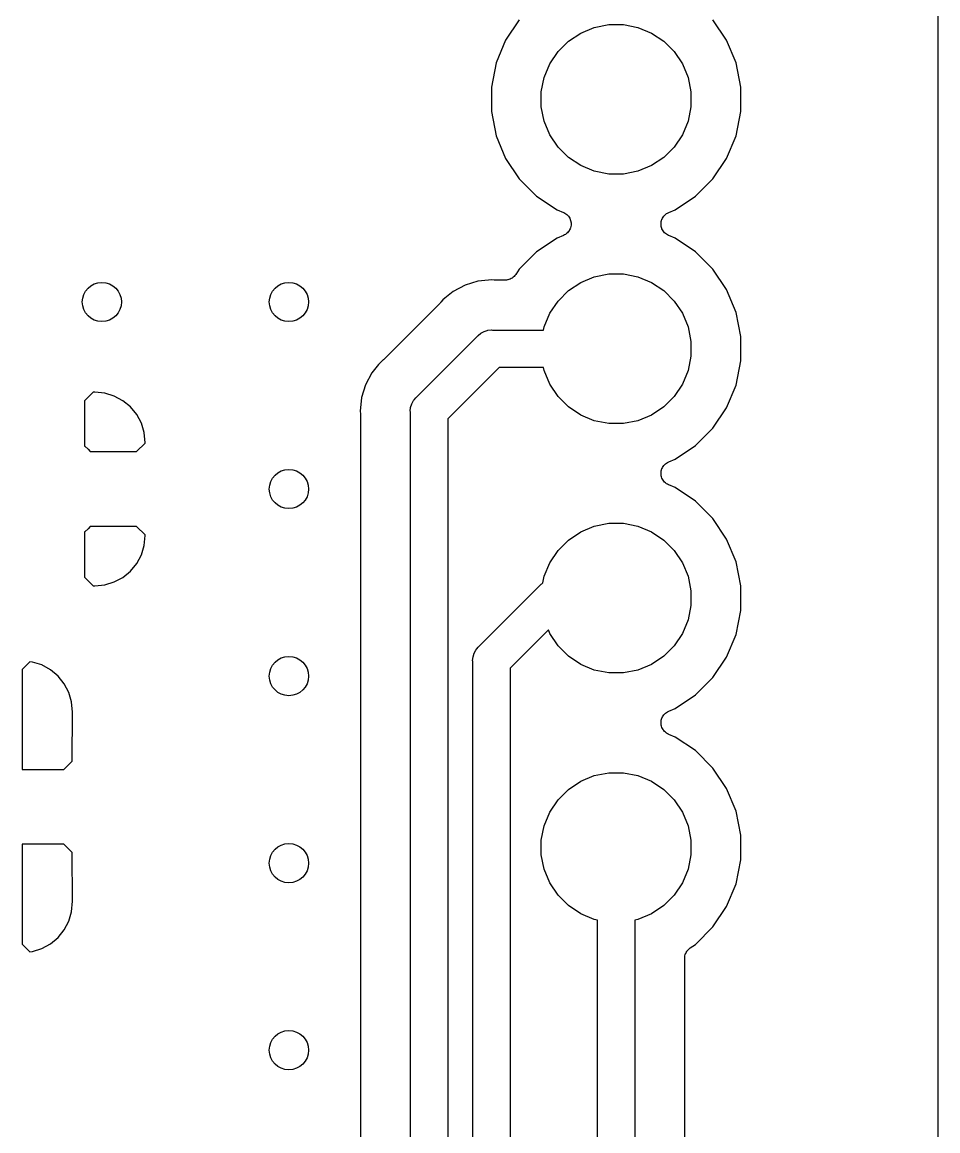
# Model space of a CAD drawing. Extents: x 1.17 to 5.78, y -4.25 to -1.3.
# Drawn here: x 5.4118 to 5.779, y -2.8386 to -2.3941 of the extents above; entities that cross this region are included whole.
import ezdxf

# ---------------------------------------------------------------- set-up
doc = ezdxf.new("R2010")
doc.units = 0
doc.header["$MEASUREMENT"] = 0
doc.layers.add('BLACK', color=7, linetype='CONTINUOUS')

msp = doc.modelspace()

# ---------------------------------------------------------------- linework, layer by layer
at = {"layer": 'BLACK', "linetype": 'CONTINUOUS'}
for p, q in [((5.77902, -1.35086), (5.77902, -4.19873)), ((5.61116, -2.39313), (5.60569, -2.40132)), ((5.64125, -2.39615), (5.64705, -2.395)), ((5.64705, -2.395), (5.65295, -2.395)), ((5.65295, -2.395), (5.65875, -2.39615)), ((5.69431, -2.40132), (5.68884, -2.39313)), ((5.63088, -2.4017), (5.63579, -2.39841)), ((5.63579, -2.39841), (5.64125, -2.39615)), ((5.65875, -2.39615), (5.66421, -2.39841)), ((5.66421, -2.39841), (5.66912, -2.4017)), ((5.60569, -2.40132), (5.60192, -2.41042)), ((5.6267, -2.40588), (5.63088, -2.4017)), ((5.66912, -2.4017), (5.6733, -2.40588)), ((5.69808, -2.41042), (5.69431, -2.40132)), ((5.62341, -2.41079), (5.6267, -2.40588)), ((5.6733, -2.40588), (5.67659, -2.41079)), ((5.60192, -2.41042), (5.6, -2.42008)), ((5.62115, -2.41625), (5.62341, -2.41079)), ((5.67659, -2.41079), (5.67885, -2.41625)), ((5.7, -2.42008), (5.69808, -2.41042)), ((5.62, -2.42205), (5.62115, -2.41625)), ((5.67885, -2.41625), (5.68, -2.42205)), ((5.6, -2.42008), (5.6, -2.42992)), ((5.62, -2.42795), (5.62, -2.42205)), ((5.68, -2.42205), (5.68, -2.42795)), ((5.7, -2.42992), (5.7, -2.42008)), ((5.6, -2.42992), (5.60192, -2.43958)), ((5.62115, -2.43375), (5.62, -2.42795)), ((5.68, -2.42795), (5.67885, -2.43375)), ((5.69808, -2.43958), (5.7, -2.42992)), ((5.62341, -2.43921), (5.62115, -2.43375)), ((5.67885, -2.43375), (5.67659, -2.43921)), ((5.60192, -2.43958), (5.60569, -2.44868)), ((5.6267, -2.44412), (5.62341, -2.43921)), ((5.67659, -2.43921), (5.6733, -2.44412)), ((5.69431, -2.44868), (5.69808, -2.43958)), ((5.63088, -2.4483), (5.6267, -2.44412)), ((5.6733, -2.44412), (5.66912, -2.4483)), ((5.60569, -2.44868), (5.61116, -2.45687)), ((5.63579, -2.45159), (5.63088, -2.4483)), ((5.66912, -2.4483), (5.66421, -2.45159)), ((5.68884, -2.45687), (5.69431, -2.44868)), ((5.64125, -2.45385), (5.63579, -2.45159)), ((5.66421, -2.45159), (5.65875, -2.45385)), ((5.61116, -2.45687), (5.61813, -2.46384)), ((5.64705, -2.455), (5.64125, -2.45385)), ((5.65295, -2.455), (5.64705, -2.455)), ((5.65875, -2.45385), (5.65295, -2.455)), ((5.68187, -2.46384), (5.68884, -2.45687)), ((5.61813, -2.46384), (5.62632, -2.46931)), ((5.67368, -2.46931), (5.68187, -2.46384)), ((5.62632, -2.46931), (5.6289, -2.47038)), ((5.6289, -2.47038), (5.62895, -2.4704)), ((5.62895, -2.4704), (5.62895, -2.4704)), ((5.62895, -2.4704), (5.62895, -2.4704)), ((5.62895, -2.4704), (5.62897, -2.47041)), ((5.62897, -2.47041), (5.62939, -2.47064)), ((5.62939, -2.47064), (5.62981, -2.47087)), ((5.62981, -2.47087), (5.62981, -2.47088)), ((5.62981, -2.47088), (5.62982, -2.47088)), ((5.62982, -2.47088), (5.63019, -2.47119)), ((5.63019, -2.47119), (5.63056, -2.4715)), ((5.63056, -2.4715), (5.63056, -2.4715)), ((5.63056, -2.4715), (5.63057, -2.47151)), ((5.63057, -2.47151), (5.63086, -2.47188)), ((5.66918, -2.47183), (5.66948, -2.47146)), ((5.66948, -2.47146), (5.66949, -2.47145)), ((5.66949, -2.47145), (5.66986, -2.47115)), ((5.66949, -2.47145), (5.66949, -2.47145)), ((5.66986, -2.47115), (5.67024, -2.47084)), ((5.67024, -2.47084), (5.67025, -2.47083)), ((5.67024, -2.47084), (5.67024, -2.47084)), ((5.67025, -2.47083), (5.67067, -2.47061)), ((5.67067, -2.47061), (5.6711, -2.47038)), ((5.6711, -2.47038), (5.67368, -2.46931)), ((5.63086, -2.47188), (5.63117, -2.47225)), ((5.63117, -2.47225), (5.63117, -2.47226)), ((5.63117, -2.47226), (5.63118, -2.47227)), ((5.63118, -2.47227), (5.6314, -2.47269)), ((5.6314, -2.47269), (5.63162, -2.47312)), ((5.63162, -2.47312), (5.63162, -2.47313)), ((5.63162, -2.47313), (5.63163, -2.47314)), ((5.63163, -2.47314), (5.63176, -2.4736)), ((5.63188, -2.47601), (5.63174, -2.47647)), ((5.63176, -2.4736), (5.6319, -2.47405)), ((5.63189, -2.47601), (5.63188, -2.47601)), ((5.63194, -2.47552), (5.63189, -2.476)), ((5.63189, -2.476), (5.63189, -2.47601)), ((5.6319, -2.47405), (5.6319, -2.47406)), ((5.6319, -2.47406), (5.6319, -2.47407)), ((5.6319, -2.47407), (5.63194, -2.47455)), ((5.63194, -2.47455), (5.63199, -2.47503)), ((5.63199, -2.47504), (5.63194, -2.47552)), ((5.63199, -2.47503), (5.63199, -2.47503)), ((5.63199, -2.47503), (5.63199, -2.47504)), ((5.66801, -2.47496), (5.66806, -2.47448)), ((5.66801, -2.47497), (5.66801, -2.47496)), ((5.66806, -2.47545), (5.66801, -2.47497)), ((5.66801, -2.47497), (5.66801, -2.47497)), ((5.66806, -2.47448), (5.66811, -2.474)), ((5.6681, -2.47593), (5.66806, -2.47545)), ((5.6681, -2.47594), (5.6681, -2.47593)), ((5.6681, -2.47595), (5.6681, -2.47594)), ((5.66824, -2.47641), (5.6681, -2.47595)), ((5.66811, -2.474), (5.66811, -2.47399)), ((5.66811, -2.47399), (5.66812, -2.47399)), ((5.66812, -2.47399), (5.66826, -2.47353)), ((5.66826, -2.47353), (5.6684, -2.47307)), ((5.6684, -2.47306), (5.66841, -2.47305)), ((5.6684, -2.47307), (5.6684, -2.47306)), ((5.66841, -2.47305), (5.66864, -2.47263)), ((5.66864, -2.47263), (5.66886, -2.47221)), ((5.66886, -2.47221), (5.66887, -2.4722)), ((5.66887, -2.4722), (5.66918, -2.47183)), ((5.66887, -2.4722), (5.66887, -2.4722)), ((5.6289, -2.47962), (5.62632, -2.48069)), ((5.62933, -2.47939), (5.6289, -2.47962)), ((5.62975, -2.47917), (5.62933, -2.47939)), ((5.62976, -2.47916), (5.62975, -2.47917)), ((5.63014, -2.47885), (5.62976, -2.47916)), ((5.62976, -2.47916), (5.62976, -2.47916)), ((5.63051, -2.47855), (5.63014, -2.47885)), ((5.63052, -2.47854), (5.63051, -2.47855)), ((5.63051, -2.47855), (5.63051, -2.47855)), ((5.63083, -2.47817), (5.63052, -2.47854)), ((5.63113, -2.4778), (5.63083, -2.47817)), ((5.63114, -2.47779), (5.63113, -2.4778)), ((5.63113, -2.4778), (5.63113, -2.4778)), ((5.63137, -2.47736), (5.63114, -2.47779)), ((5.63159, -2.47695), (5.63137, -2.47736)), ((5.6316, -2.47694), (5.63159, -2.47695)), ((5.63174, -2.47647), (5.6316, -2.47693)), ((5.6316, -2.47693), (5.6316, -2.47694)), ((5.66837, -2.47686), (5.66824, -2.47641)), ((5.66838, -2.47687), (5.66837, -2.47686)), ((5.66838, -2.47688), (5.66838, -2.47687)), ((5.6686, -2.4773), (5.66838, -2.47688)), ((5.66882, -2.47773), (5.6686, -2.4773)), ((5.66883, -2.47774), (5.66882, -2.47773)), ((5.66883, -2.47775), (5.66883, -2.47774)), ((5.66913, -2.47811), (5.66883, -2.47775)), ((5.66943, -2.47849), (5.66913, -2.47811)), ((5.66944, -2.4785), (5.66943, -2.47849)), ((5.66981, -2.47881), (5.66944, -2.4785)), ((5.66944, -2.4785), (5.66944, -2.4785)), ((5.67018, -2.47912), (5.66981, -2.47881)), ((5.67019, -2.47912), (5.67018, -2.47912)), ((5.67019, -2.47913), (5.67019, -2.47912)), ((5.67061, -2.47936), (5.67019, -2.47913)), ((5.67103, -2.47959), (5.67061, -2.47936)), ((5.67105, -2.4796), (5.67103, -2.47959)), ((5.6711, -2.47962), (5.67105, -2.4796)), ((5.67105, -2.4796), (5.67105, -2.4796)), ((5.67105, -2.4796), (5.67105, -2.4796)), ((5.67368, -2.48069), (5.6711, -2.47962)), ((5.62632, -2.48069), (5.61813, -2.48616)), ((5.68187, -2.48616), (5.67368, -2.48069)), ((5.61813, -2.48616), (5.61116, -2.49313)), ((5.68884, -2.49313), (5.68187, -2.48616)), ((5.61116, -2.49313), (5.60973, -2.49528)), ((5.69431, -2.50132), (5.68884, -2.49313)), ((5.59461, -2.4979), (5.58943, -2.49947)), ((5.59889, -2.49748), (5.59461, -2.4979)), ((5.6, -2.49737), (5.59889, -2.49748)), ((5.59889, -2.49748), (5.59889, -2.49748)), ((5.60111, -2.49748), (5.6, -2.49737)), ((5.60132, -2.49748), (5.60111, -2.49748)), ((5.60153, -2.4975), (5.60132, -2.49748)), ((5.6016, -2.4975), (5.60153, -2.4975)), ((5.60557, -2.4975), (5.6016, -2.4975)), ((5.60603, -2.49745), (5.60557, -2.4975)), ((5.60649, -2.49741), (5.60603, -2.49745)), ((5.60652, -2.49741), (5.60649, -2.49741)), ((5.60654, -2.4974), (5.60652, -2.49741)), ((5.60698, -2.49727), (5.60654, -2.4974)), ((5.60743, -2.49714), (5.60698, -2.49727)), ((5.60745, -2.49713), (5.60743, -2.49714)), ((5.60747, -2.49712), (5.60745, -2.49713)), ((5.60788, -2.4969), (5.60747, -2.49712)), ((5.60829, -2.49669), (5.60788, -2.4969)), ((5.60831, -2.49668), (5.60829, -2.49669)), ((5.60833, -2.49666), (5.60831, -2.49668)), ((5.60869, -2.49637), (5.60833, -2.49666)), ((5.60906, -2.49608), (5.60869, -2.49637)), ((5.60907, -2.49606), (5.60906, -2.49608)), ((5.60909, -2.49605), (5.60907, -2.49606)), ((5.60939, -2.49569), (5.60909, -2.49605)), ((5.60969, -2.49534), (5.60939, -2.49569)), ((5.60971, -2.4953), (5.60969, -2.49534)), ((5.60973, -2.49528), (5.60971, -2.4953)), ((5.60971, -2.4953), (5.60971, -2.4953)), ((5.60971, -2.4953), (5.60971, -2.4953)), ((5.63579, -2.49841), (5.64125, -2.49615)), ((5.64125, -2.49615), (5.64705, -2.495)), ((5.64705, -2.495), (5.65295, -2.495)), ((5.65295, -2.495), (5.65875, -2.49615)), ((5.65875, -2.49615), (5.66421, -2.49841)), ((5.58465, -2.50202), (5.58132, -2.50476)), ((5.58943, -2.49947), (5.58465, -2.50202)), ((5.6267, -2.50588), (5.63088, -2.5017)), ((5.63088, -2.5017), (5.63579, -2.49841)), ((5.66421, -2.49841), (5.66912, -2.5017)), ((5.66912, -2.5017), (5.6733, -2.50588)), ((5.69808, -2.51042), (5.69431, -2.50132)), ((5.57943, -2.50668), (5.55668, -2.52943)), ((5.57956, -2.50652), (5.57943, -2.50668)), ((5.57971, -2.50637), (5.57956, -2.50652)), ((5.57976, -2.50632), (5.57971, -2.50637)), ((5.58046, -2.50546), (5.57976, -2.50632)), ((5.58132, -2.50476), (5.58046, -2.50546)), ((5.58132, -2.50476), (5.58132, -2.50476)), ((5.62341, -2.51079), (5.6267, -2.50588)), ((5.6733, -2.50588), (5.67659, -2.51079)), ((5.62115, -2.51625), (5.62341, -2.51079)), ((5.67659, -2.51079), (5.67885, -2.51625)), ((5.7, -2.52008), (5.69808, -2.51042)), ((5.56996, -2.54444), (5.59444, -2.51996)), ((5.59444, -2.51996), (5.59467, -2.51967)), ((5.59467, -2.51967), (5.59581, -2.51873)), ((5.59581, -2.51873), (5.59712, -2.51804)), ((5.59712, -2.51804), (5.5983, -2.51768)), ((5.5983, -2.51768), (5.59853, -2.51761)), ((5.59853, -2.51761), (5.6, -2.51746)), ((5.6, -2.51746), (5.60037, -2.5175)), ((5.60037, -2.5175), (5.6209, -2.5175)), ((5.6209, -2.5175), (5.62115, -2.51625)), ((5.67885, -2.51625), (5.68, -2.52205)), ((5.7, -2.52992), (5.7, -2.52008)), ((5.68, -2.52205), (5.68, -2.52795)), ((5.68, -2.52795), (5.67885, -2.53375)), ((5.55476, -2.53132), (5.55202, -2.53465)), ((5.55546, -2.53046), (5.55476, -2.53132)), ((5.55476, -2.53132), (5.55476, -2.53132)), ((5.55632, -2.52976), (5.55546, -2.53046)), ((5.55647, -2.52961), (5.55632, -2.52976)), ((5.55663, -2.52947), (5.55647, -2.52961)), ((5.55668, -2.52943), (5.55663, -2.52947)), ((5.60311, -2.5325), (5.5825, -2.55311)), ((5.6209, -2.5325), (5.60311, -2.5325)), ((5.62115, -2.53375), (5.6209, -2.5325)), ((5.62341, -2.53921), (5.62115, -2.53375)), ((5.67885, -2.53375), (5.67659, -2.53921)), ((5.69808, -2.53958), (5.7, -2.52992)), ((5.55202, -2.53465), (5.54947, -2.53943)), ((5.44026, -2.54247), (5.43685, -2.54588)), ((5.4409, -2.54244), (5.44026, -2.54247)), ((5.44496, -2.54284), (5.4409, -2.54244)), ((5.54947, -2.53943), (5.5479, -2.54461)), ((5.6267, -2.54412), (5.62341, -2.53921)), ((5.67659, -2.53921), (5.6733, -2.54412)), ((5.69431, -2.54868), (5.69808, -2.53958)), ((5.43685, -2.54588), (5.43685, -2.56411)), ((5.44873, -2.54399), (5.44496, -2.54284)), ((5.45221, -2.54585), (5.44873, -2.54399)), ((5.45525, -2.54834), (5.45221, -2.54585)), ((5.5479, -2.54461), (5.54737, -2.55)), ((5.56761, -2.54853), (5.56804, -2.54712)), ((5.56804, -2.54712), (5.56873, -2.54581)), ((5.56873, -2.54581), (5.56896, -2.54554)), ((5.56896, -2.54554), (5.56967, -2.54467)), ((5.56967, -2.54467), (5.56996, -2.54444)), ((5.63088, -2.5483), (5.6267, -2.54412)), ((5.6733, -2.54412), (5.66912, -2.5483)), ((5.45775, -2.55139), (5.45525, -2.54834)), ((5.45961, -2.55486), (5.45775, -2.55139)), ((5.54737, -2.55), (5.54748, -2.55111)), ((5.54748, -2.55111), (5.54748, -2.55118)), ((5.54748, -2.55118), (5.54748, -2.55139)), ((5.54748, -2.55139), (5.5475, -2.5516)), ((5.5475, -2.5516), (5.5475, -3.21154)), ((5.56746, -2.55), (5.56761, -2.54853)), ((5.5675, -2.55037), (5.56746, -2.55)), ((5.5675, -3.22189), (5.5675, -2.55037)), ((5.63579, -2.55159), (5.63088, -2.5483)), ((5.64125, -2.55385), (5.63579, -2.55159)), ((5.66421, -2.55159), (5.65875, -2.55385)), ((5.66912, -2.5483), (5.66421, -2.55159)), ((5.68884, -2.55687), (5.69431, -2.54868)), ((5.46075, -2.55863), (5.45961, -2.55486)), ((5.5825, -2.55311), (5.5825, -3.22463)), ((5.64705, -2.555), (5.64125, -2.55385)), ((5.65295, -2.555), (5.64705, -2.555)), ((5.65875, -2.55385), (5.65295, -2.555)), ((5.46115, -2.56268), (5.46075, -2.55863)), ((5.68187, -2.56384), (5.68884, -2.55687)), ((5.43685, -2.56411), (5.43689, -2.56413)), ((5.43689, -2.56413), (5.4383, -2.56529)), ((5.45772, -2.56626), (5.46114, -2.56283)), ((5.46114, -2.56283), (5.46115, -2.56268)), ((5.67368, -2.56931), (5.68187, -2.56384)), ((5.4383, -2.56529), (5.43909, -2.56626)), ((5.43909, -2.56626), (5.45772, -2.56626)), ((5.6711, -2.57038), (5.67368, -2.56931)), ((5.66812, -2.57399), (5.66826, -2.57353)), ((5.66826, -2.57353), (5.6684, -2.57307)), ((5.6684, -2.57306), (5.66841, -2.57305)), ((5.6684, -2.57307), (5.6684, -2.57306)), ((5.66841, -2.57305), (5.66864, -2.57263)), ((5.66864, -2.57263), (5.66886, -2.57221)), ((5.66886, -2.57221), (5.66887, -2.5722)), ((5.66887, -2.5722), (5.66918, -2.57183)), ((5.66887, -2.5722), (5.66887, -2.5722)), ((5.66918, -2.57183), (5.66948, -2.57146)), ((5.66948, -2.57146), (5.66949, -2.57145)), ((5.66949, -2.57145), (5.66986, -2.57115)), ((5.66949, -2.57145), (5.66949, -2.57145)), ((5.66986, -2.57115), (5.67024, -2.57084)), ((5.67024, -2.57084), (5.67025, -2.57083)), ((5.67024, -2.57084), (5.67024, -2.57084)), ((5.67025, -2.57083), (5.67067, -2.57061)), ((5.67067, -2.57061), (5.6711, -2.57038)), ((5.66801, -2.57496), (5.66806, -2.57448)), ((5.66801, -2.57497), (5.66801, -2.57496)), ((5.66806, -2.57545), (5.66801, -2.57497)), ((5.66801, -2.57497), (5.66801, -2.57497)), ((5.66806, -2.57448), (5.66811, -2.574)), ((5.6681, -2.57593), (5.66806, -2.57545)), ((5.6681, -2.57594), (5.6681, -2.57593)), ((5.6681, -2.57595), (5.6681, -2.57594)), ((5.66824, -2.57641), (5.6681, -2.57595)), ((5.66811, -2.574), (5.66811, -2.57399)), ((5.66811, -2.57399), (5.66812, -2.57399)), ((5.66837, -2.57686), (5.66824, -2.57641)), ((5.66838, -2.57687), (5.66837, -2.57686)), ((5.66838, -2.57688), (5.66838, -2.57687)), ((5.6686, -2.5773), (5.66838, -2.57688)), ((5.66882, -2.57773), (5.6686, -2.5773)), ((5.66883, -2.57774), (5.66882, -2.57773)), ((5.66883, -2.57775), (5.66883, -2.57774)), ((5.66913, -2.57811), (5.66883, -2.57775)), ((5.66943, -2.57849), (5.66913, -2.57811)), ((5.66944, -2.5785), (5.66943, -2.57849)), ((5.66981, -2.57881), (5.66944, -2.5785)), ((5.66944, -2.5785), (5.66944, -2.5785)), ((5.67018, -2.57912), (5.66981, -2.57881)), ((5.67019, -2.57912), (5.67018, -2.57912)), ((5.67019, -2.57913), (5.67019, -2.57912)), ((5.67061, -2.57936), (5.67019, -2.57913)), ((5.67103, -2.57959), (5.67061, -2.57936)), ((5.67105, -2.5796), (5.67103, -2.57959)), ((5.6711, -2.57962), (5.67105, -2.5796)), ((5.67105, -2.5796), (5.67105, -2.5796)), ((5.67105, -2.5796), (5.67105, -2.5796)), ((5.67368, -2.58069), (5.6711, -2.57962)), ((5.68187, -2.58616), (5.67368, -2.58069)), ((5.68884, -2.59313), (5.68187, -2.58616)), ((5.64125, -2.59615), (5.64705, -2.595)), ((5.64705, -2.595), (5.65295, -2.595)), ((5.65295, -2.595), (5.65875, -2.59615)), ((5.69431, -2.60132), (5.68884, -2.59313)), ((5.43689, -2.59838), (5.43685, -2.5984)), ((5.43685, -2.5984), (5.43685, -2.61664)), ((5.4383, -2.59722), (5.43689, -2.59838)), ((5.43909, -2.59626), (5.4383, -2.59722)), ((5.45772, -2.59626), (5.43909, -2.59626)), ((5.46114, -2.59968), (5.45772, -2.59626)), ((5.46075, -2.60388), (5.46115, -2.59983)), ((5.46115, -2.59983), (5.46114, -2.59968)), ((5.63088, -2.6017), (5.63579, -2.59841)), ((5.63579, -2.59841), (5.64125, -2.59615)), ((5.65875, -2.59615), (5.66421, -2.59841)), ((5.66421, -2.59841), (5.66912, -2.6017)), ((5.45961, -2.60765), (5.46075, -2.60388)), ((5.6267, -2.60588), (5.63088, -2.6017)), ((5.66912, -2.6017), (5.6733, -2.60588)), ((5.69808, -2.61042), (5.69431, -2.60132)), ((5.45775, -2.61112), (5.45961, -2.60765)), ((5.62341, -2.61079), (5.6267, -2.60588)), ((5.6733, -2.60588), (5.67659, -2.61079)), ((5.45525, -2.61417), (5.45775, -2.61112)), ((5.62115, -2.61625), (5.62341, -2.61079)), ((5.67659, -2.61079), (5.67885, -2.61625)), ((5.7, -2.62008), (5.69808, -2.61042)), ((5.43685, -2.61664), (5.44026, -2.62004)), ((5.44873, -2.61852), (5.45221, -2.61667)), ((5.45221, -2.61667), (5.45525, -2.61417)), ((5.62063, -2.61889), (5.62115, -2.61625)), ((5.67885, -2.61625), (5.68, -2.62205)), ((5.44026, -2.62004), (5.4409, -2.62007)), ((5.4409, -2.62007), (5.44496, -2.61967)), ((5.44496, -2.61967), (5.44873, -2.61852)), ((5.59496, -2.64444), (5.61944, -2.61996)), ((5.61944, -2.61996), (5.61967, -2.61967)), ((5.61967, -2.61967), (5.61997, -2.61942)), ((5.61997, -2.61942), (5.62019, -2.61925)), ((5.62019, -2.61925), (5.62063, -2.61889)), ((5.68, -2.62205), (5.68, -2.62795)), ((5.7, -2.62992), (5.7, -2.62008)), ((5.68, -2.62795), (5.67885, -2.63375)), ((5.69808, -2.63958), (5.7, -2.62992)), ((5.67885, -2.63375), (5.67659, -2.63921)), ((5.62282, -2.63778), (5.6075, -2.65311)), ((5.62341, -2.63921), (5.62282, -2.63778)), ((5.6267, -2.64412), (5.62341, -2.63921)), ((5.67659, -2.63921), (5.6733, -2.64412)), ((5.69431, -2.64868), (5.69808, -2.63958)), ((5.59409, -2.64537), (5.59467, -2.64467)), ((5.59467, -2.64467), (5.59496, -2.64444)), ((5.63088, -2.6483), (5.6267, -2.64412)), ((5.6733, -2.64412), (5.66912, -2.6483)), ((5.59246, -2.65), (5.59261, -2.64853)), ((5.59261, -2.64853), (5.59304, -2.64712)), ((5.59304, -2.64712), (5.59373, -2.64581)), ((5.59373, -2.64581), (5.59409, -2.64537)), ((5.63579, -2.65159), (5.63088, -2.6483)), ((5.66912, -2.6483), (5.66421, -2.65159)), ((5.68884, -2.65687), (5.69431, -2.64868)), ((5.41491, -2.6505), (5.41181, -2.6536)), ((5.41181, -2.6536), (5.41181, -2.69366)), ((5.41598, -2.65062), (5.41491, -2.6505)), ((5.41973, -2.65181), (5.41598, -2.65062)), ((5.42318, -2.65371), (5.41973, -2.65181)), ((5.42619, -2.65624), (5.42318, -2.65371)), ((5.5925, -2.65037), (5.59246, -2.65)), ((5.5925, -3.24689), (5.5925, -2.65037)), ((5.6075, -2.65311), (5.6075, -3.24963)), ((5.64125, -2.65385), (5.63579, -2.65159)), ((5.64705, -2.655), (5.64125, -2.65385)), ((5.65875, -2.65385), (5.65295, -2.655)), ((5.66421, -2.65159), (5.65875, -2.65385)), ((5.42866, -2.65932), (5.42619, -2.65624)), ((5.65295, -2.655), (5.64705, -2.655)), ((5.68187, -2.66384), (5.68884, -2.65687)), ((5.43047, -2.66281), (5.42866, -2.65932)), ((5.43157, -2.6666), (5.43047, -2.66281)), ((5.43193, -2.67079), (5.43157, -2.6666)), ((5.67368, -2.66931), (5.68187, -2.66384)), ((5.43182, -2.69033), (5.43193, -2.67079)), ((5.66918, -2.67183), (5.66948, -2.67146)), ((5.66948, -2.67146), (5.66949, -2.67145)), ((5.66949, -2.67145), (5.66986, -2.67115)), ((5.66949, -2.67145), (5.66949, -2.67145)), ((5.66986, -2.67115), (5.67024, -2.67084)), ((5.67024, -2.67084), (5.67025, -2.67083)), ((5.67024, -2.67084), (5.67024, -2.67084)), ((5.67025, -2.67083), (5.67067, -2.67061)), ((5.67067, -2.67061), (5.6711, -2.67038)), ((5.6711, -2.67038), (5.67368, -2.66931)), ((5.66801, -2.67496), (5.66806, -2.67448)), ((5.66801, -2.67497), (5.66801, -2.67496)), ((5.66806, -2.67545), (5.66801, -2.67497)), ((5.66801, -2.67497), (5.66801, -2.67497)), ((5.66806, -2.67448), (5.66811, -2.674)), ((5.6681, -2.67593), (5.66806, -2.67545)), ((5.6681, -2.67594), (5.6681, -2.67593)), ((5.6681, -2.67595), (5.6681, -2.67594)), ((5.66824, -2.67641), (5.6681, -2.67595)), ((5.66811, -2.674), (5.66811, -2.67399)), ((5.66811, -2.67399), (5.66812, -2.67399)), ((5.66812, -2.67399), (5.66826, -2.67353)), ((5.66826, -2.67353), (5.6684, -2.67307)), ((5.6684, -2.67306), (5.66841, -2.67305)), ((5.6684, -2.67307), (5.6684, -2.67306)), ((5.66841, -2.67305), (5.66864, -2.67263)), ((5.66864, -2.67263), (5.66886, -2.67221)), ((5.66886, -2.67221), (5.66887, -2.6722)), ((5.66887, -2.6722), (5.66918, -2.67183)), ((5.66887, -2.6722), (5.66887, -2.6722)), ((5.66837, -2.67686), (5.66824, -2.67641)), ((5.66838, -2.67687), (5.66837, -2.67686)), ((5.66838, -2.67688), (5.66838, -2.67687)), ((5.6686, -2.6773), (5.66838, -2.67688)), ((5.66882, -2.67773), (5.6686, -2.6773)), ((5.66883, -2.67774), (5.66882, -2.67773)), ((5.66883, -2.67775), (5.66883, -2.67774)), ((5.66913, -2.67811), (5.66883, -2.67775)), ((5.66943, -2.67849), (5.66913, -2.67811)), ((5.66944, -2.6785), (5.66943, -2.67849)), ((5.66981, -2.67881), (5.66944, -2.6785)), ((5.66944, -2.6785), (5.66944, -2.6785)), ((5.67018, -2.67912), (5.66981, -2.67881)), ((5.67019, -2.67912), (5.67018, -2.67912)), ((5.67019, -2.67913), (5.67019, -2.67912)), ((5.67061, -2.67936), (5.67019, -2.67913)), ((5.67103, -2.67959), (5.67061, -2.67936)), ((5.67105, -2.6796), (5.67103, -2.67959)), ((5.6711, -2.67962), (5.67105, -2.6796)), ((5.67105, -2.6796), (5.67105, -2.6796)), ((5.67105, -2.6796), (5.67105, -2.6796)), ((5.67368, -2.68069), (5.6711, -2.67962)), ((5.68187, -2.68616), (5.67368, -2.68069)), ((5.68884, -2.69313), (5.68187, -2.68616)), ((5.41181, -2.69366), (5.42849, -2.69366)), ((5.42849, -2.69366), (5.43182, -2.69033)), ((5.69431, -2.70132), (5.68884, -2.69313)), ((5.63579, -2.69841), (5.64125, -2.69615)), ((5.64125, -2.69615), (5.64705, -2.695)), ((5.64705, -2.695), (5.65295, -2.695)), ((5.65295, -2.695), (5.65875, -2.69615)), ((5.65875, -2.69615), (5.66421, -2.69841)), ((5.6267, -2.70588), (5.63088, -2.7017)), ((5.63088, -2.7017), (5.63579, -2.69841)), ((5.66421, -2.69841), (5.66912, -2.7017)), ((5.66912, -2.7017), (5.6733, -2.70588)), ((5.69808, -2.71042), (5.69431, -2.70132)), ((5.62341, -2.71079), (5.6267, -2.70588)), ((5.6733, -2.70588), (5.67659, -2.71079)), ((5.62115, -2.71625), (5.62341, -2.71079)), ((5.67659, -2.71079), (5.67885, -2.71625)), ((5.7, -2.72008), (5.69808, -2.71042)), ((5.62, -2.72205), (5.62115, -2.71625)), ((5.67885, -2.71625), (5.68, -2.72205)), ((5.7, -2.72992), (5.7, -2.72008)), ((5.41181, -2.72366), (5.41181, -2.76373)), ((5.42849, -2.72366), (5.41181, -2.72366)), ((5.43182, -2.72699), (5.42849, -2.72366)), ((5.62, -2.72795), (5.62, -2.72205)), ((5.68, -2.72205), (5.68, -2.72795)), ((5.43193, -2.74654), (5.43182, -2.72699)), ((5.62115, -2.73375), (5.62, -2.72795)), ((5.68, -2.72795), (5.67885, -2.73375)), ((5.62341, -2.73921), (5.62115, -2.73375)), ((5.67885, -2.73375), (5.67659, -2.73921)), ((5.69808, -2.73958), (5.7, -2.72992)), ((5.6267, -2.74412), (5.62341, -2.73921)), ((5.67659, -2.73921), (5.6733, -2.74412)), ((5.69431, -2.74868), (5.69808, -2.73958)), ((5.43157, -2.75073), (5.43193, -2.74654)), ((5.63088, -2.7483), (5.6267, -2.74412)), ((5.6733, -2.74412), (5.66912, -2.7483)), ((5.43047, -2.75451), (5.43157, -2.75073)), ((5.63579, -2.75159), (5.63088, -2.7483)), ((5.64125, -2.75385), (5.63579, -2.75159)), ((5.66421, -2.75159), (5.65875, -2.75385)), ((5.66912, -2.7483), (5.66421, -2.75159)), ((5.68884, -2.75687), (5.69431, -2.74868)), ((5.42866, -2.75801), (5.43047, -2.75451)), ((5.6425, -2.7541), (5.64125, -2.75385)), ((5.6425, -3.67537), (5.6425, -2.7541)), ((5.65875, -2.75385), (5.6575, -2.7541)), ((5.6575, -2.7541), (5.6575, -3.92463)), ((5.42619, -2.76108), (5.42866, -2.75801)), ((5.68187, -2.76384), (5.68884, -2.75687)), ((5.41181, -2.76373), (5.41491, -2.76682)), ((5.41973, -2.76552), (5.42318, -2.76362)), ((5.42318, -2.76362), (5.42619, -2.76108)), ((5.67972, -2.76527), (5.68187, -2.76384)), ((5.41491, -2.76682), (5.41598, -2.76671)), ((5.41598, -2.76671), (5.41973, -2.76552)), ((5.6775, -2.76936), (5.67755, -2.7689)), ((5.6775, -2.76941), (5.6775, -2.76936)), ((5.6775, -2.76943), (5.6775, -2.76941)), ((5.6775, -2.76941), (5.6775, -2.76941)), ((5.6775, -2.76941), (5.6775, -2.76941)), ((5.6775, -3.9234), (5.6775, -2.76943)), ((5.67755, -2.7689), (5.6776, -2.76844)), ((5.6776, -2.76844), (5.67761, -2.76842)), ((5.67761, -2.76839), (5.67775, -2.76795)), ((5.67761, -2.76842), (5.67761, -2.76839)), ((5.67775, -2.76795), (5.67789, -2.76751)), ((5.67789, -2.76751), (5.6779, -2.76749)), ((5.6779, -2.76746), (5.67813, -2.76706)), ((5.6779, -2.76749), (5.6779, -2.76746)), ((5.67813, -2.76706), (5.67835, -2.76665)), ((5.67835, -2.76665), (5.67836, -2.76663)), ((5.67836, -2.76663), (5.67837, -2.76661)), ((5.67837, -2.76661), (5.67867, -2.76625)), ((5.67867, -2.76625), (5.67897, -2.76589)), ((5.67897, -2.76589), (5.67899, -2.76588)), ((5.67899, -2.76588), (5.679, -2.76586)), ((5.679, -2.76586), (5.67936, -2.76557)), ((5.67936, -2.76557), (5.67972, -2.76527))]:
    msp.add_line(p, q, dxfattribs=at)
at = {"layer": 'BLACK'}
for centre in [(5.44379, -2.50626), (5.51879, -2.50626), (5.51879, -2.58126), (5.51879, -2.65626), (5.51879, -2.73126), (5.51879, -2.80626)]:
    msp.add_circle(centre, 0.00787, dxfattribs=at)

doc.saveas('drawing.dxf')
